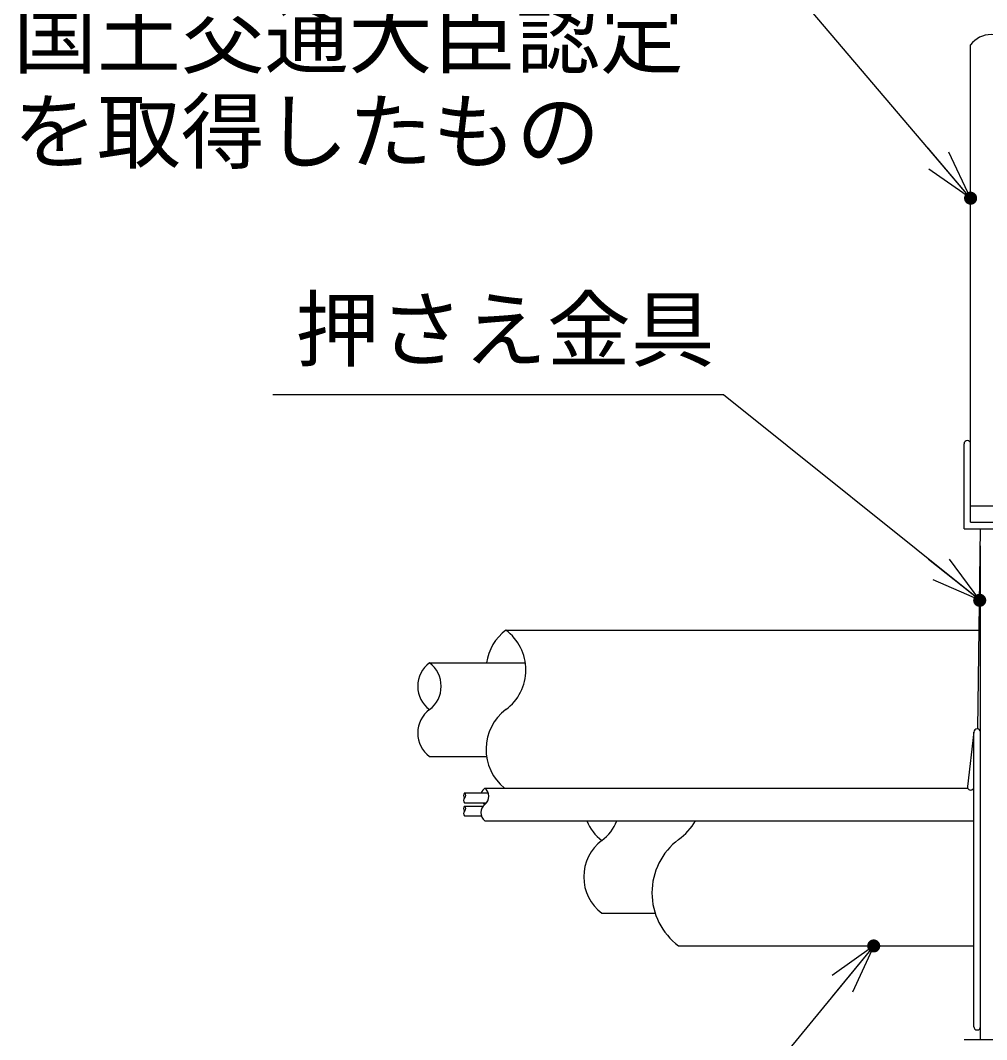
# Model space of a CAD drawing. Extents: x 443 to 1217, y -1921 to -677.
# Drawn here: x 1064.57 to 1103.87, y -1449.49 to -1408.03 of the extents above; entities that cross this region are included whole.
import ezdxf
from ezdxf.enums import TextEntityAlignment as Align

# ---------------------------------------------------------------- set-up
doc = ezdxf.new("R2010")
doc.units = 0
doc.header["$MEASUREMENT"] = 0
doc.layers.get('0').update_dxf_attribs({"linetype": 'CONTINUOUS'})
for name, color, linetype in [('10', 7, 'CONTINUOUS'), ('2', 2, 'CONTINUOUS'), ('3', 8, 'CONTINUOUS'), ('5', 7, 'CONTINUOUS')]:
    doc.layers.add(name, color=color, linetype=linetype)
doc.styles.add('ｽﾀｲﾙ2', font='MS PGothic.ttf')

msp = doc.modelspace()

# ---------------------------------------------------------------- linework, layer by layer
at = {"color": 7, "linetype": 'Continuous'}
for p, q in [((1103.217, -1415.261), (1095.771, -1406.501)), ((1093.166, -1423.266), (1074.843, -1423.266)), ((1103.587, -1431.62), (1093.166, -1423.266)), ((1099.275, -1445.682), (1088.493, -1458.791))]:
    msp.add_line(p, q, dxfattribs=at)
at = {"color": 0}
for p, q in [((1103.217, -1415.261), (1101.492, -1413.231)), ((1103.217, -1415.261), (1102.331, -1413.392)), ((1103.217, -1415.261), (1101.515, -1414.085)), ((1103.587, -1431.62), (1101.508, -1429.953)), ((1103.587, -1431.62), (1102.363, -1429.952)), ((1103.587, -1431.62), (1101.693, -1430.787)), ((1099.275, -1445.682), (1097.583, -1447.739)), ((1099.275, -1445.682), (1097.593, -1446.885)), ((1099.275, -1445.682), (1098.42, -1447.565))]:
    msp.add_line(p, q, dxfattribs=at)
at = {"color": 0, "const_width": 0.266}
for points in [[(1103.173, -1415.386, 1), (1103.262, -1415.135, 1), (1103.173, -1415.386)], [(1103.567, -1431.751, 1), (1103.607, -1431.488, 1), (1103.567, -1431.751)], [(1099.407, -1445.703, 1), (1099.144, -1445.66, 1), (1099.407, -1445.703)]]:
    msp.add_lwpolyline(points, format="xyb", dxfattribs=at)
at = {"layer": '2', "color": 3, "linetype": 'Continuous'}
msp.add_line((1103.217, -1425.249), (1103.217, -1409.021), dxfattribs=at)
msp.add_arc((1104.05, -1409.645), 1.041, 36.8699, 143.1301, dxfattribs=at)
at = {"layer": '3', "color": 3, "linetype": 'Continuous'}
for p, q in [((1102.951, -1428.712), (1102.951, -1425.249)), ((1103.217, -1428.446), (1103.217, -1425.249)), ((1103.217, -1427.78), (1118.535, -1427.78)), ((1103.217, -1428.446), (1118.535, -1428.446)), ((1102.951, -1428.712), (1116.271, -1428.712)), ((1103.516, -1436.847), (1103.626, -1428.712)), ((1103.617, -1449.492), (1103.617, -1429.405)), ((1103.352, -1436.964), (1103.085, -1439.191)), ((1103.351, -1448.967), (1103.351, -1436.98)), ((1102.951, -1449.492), (1116.271, -1449.492))]:
    msp.add_line(p, q, dxfattribs=at)
for centre, start, end in [((1103.084, -1425.249), 0, 180), ((1103.484, -1436.98), 0, 180), ((1103.217, -1439.206), 173.1776, 360), ((1103.484, -1448.967), 180, 360)]:
    msp.add_arc(centre, 0.133, start, end, dxfattribs=at)
at = {"layer": '5', "color": 3, "linetype": 'Continuous'}
for p, q in [((1084.316, -1432.832), (1103.57, -1432.832)), ((1081.208, -1434.164), (1085.104, -1434.164)), ((1081.208, -1437.971), (1083.527, -1437.971)), ((1083.459, -1439.258), (1103.095, -1439.258)), ((1082.638, -1439.458), (1083.604, -1439.458)), ((1082.638, -1439.858), (1083.529, -1439.858)), ((1082.638, -1439.991), (1083.389, -1439.991)), ((1082.638, -1440.391), (1083.315, -1440.391)), ((1083.459, -1440.59), (1103.351, -1440.59)), ((1088.22, -1444.35), (1090.389, -1444.35)), ((1091.339, -1445.682), (1103.351, -1445.682))]:
    msp.add_line(p, q, dxfattribs=at)
for centre, radius, start, end in [((1085.529, -1434.45), 2.022, 126.8699, 171.8773), ((1083.102, -1434.45), 2.022, 306.8699, 53.1301), ((1081.921, -1435.116), 1.19, 126.8699, 233.1301), ((1080.494, -1435.116), 1.19, 306.8699, 53.1301), ((1081.921, -1437.019), 1.19, 126.8699, 233.1301), ((1085.529, -1437.685), 2.022, 126.8699, 231.0861), ((1083.709, -1439.591), 0.416, 126.8699, 161.3371), ((1083.209, -1439.591), 0.416, 306.8699, 53.1301), ((1082.713, -1439.558), 0.125, 126.8699, 233.1301), ((1082.713, -1439.758), 0.125, 126.8699, 233.1301), ((1082.563, -1439.558), 0.125, 306.8699, 53.1301), ((1082.713, -1440.091), 0.125, 126.8699, 233.1301), ((1082.563, -1440.091), 0.125, 306.8699, 53.1301), ((1083.709, -1440.257), 0.416, 126.8699, 233.1301), ((1083.709, -1439.591), 0.416, 219.7918, 233.1301), ((1082.713, -1440.291), 0.125, 126.8699, 233.1301), ((1089.33, -1439.91), 1.85, 201.5843, 233.1301), ((1087.11, -1439.91), 1.85, 306.8699, 338.4157), ((1089.717, -1439.193), 2.704, 306.8699, 328.8734), ((1089.33, -1442.87), 1.85, 126.8699, 233.1301), ((1092.961, -1443.519), 2.704, 126.8699, 233.1301)]:
    msp.add_arc(centre, radius, start, end, dxfattribs=at)

# ---------------------------------------------------------------- texts
at = {"layer": '10', "linetype": 'Continuous', "style": 'ｽﾀｲﾙ2'}
for tag, p in [('国土交通大臣認定', (1064.275, -1410.667)), ('を取得したもの ', (1064.275, -1414.542)), ('押さえ金具', (1075.754, -1422.6))]:
    msp.add_attdef(tag, text='', height=2.5, dxfattribs=at).set_placement(p, align=Align.BOTTOM_LEFT)

doc.saveas('drawing.dxf')
